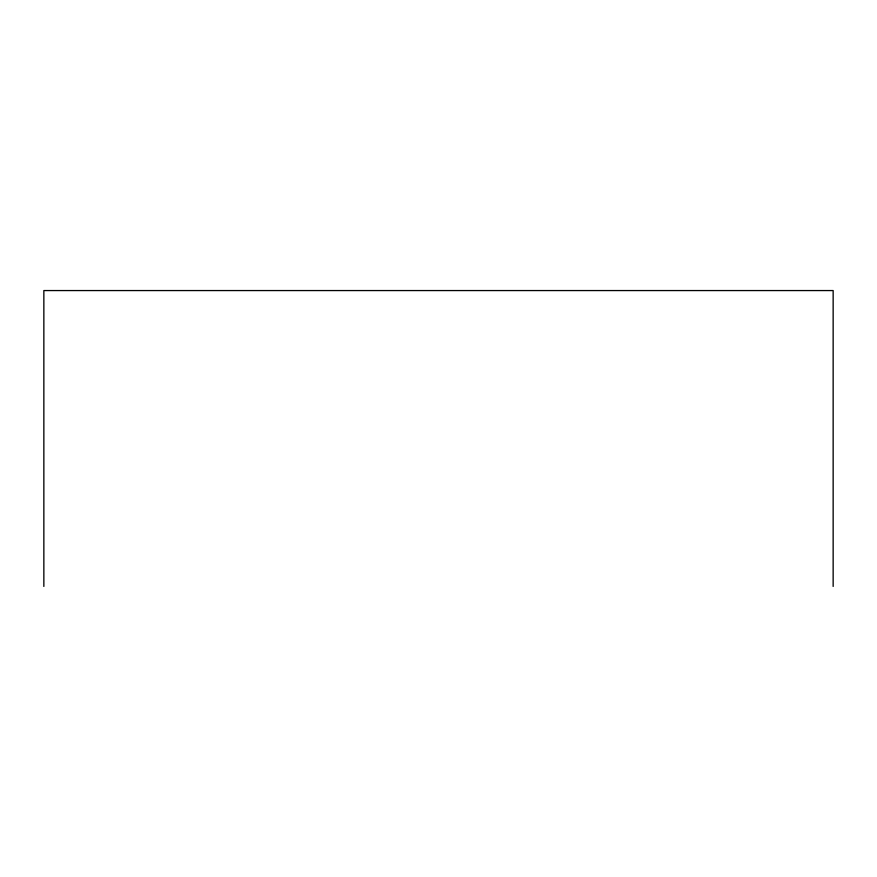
<?xml version="1.0" encoding="UTF-8"?>
<svg xmlns="http://www.w3.org/2000/svg" width="877" height="877" viewBox="0 0 877 877"><rect width="100%" height="100%" fill="white"/><g stroke="black" fill="none" stroke-linecap="round" stroke-linejoin="round"><path stroke-width="1.32" d="M833.15 586.439L833.15 290.561L43.85 290.561L43.85 586.439"/></g></svg>
